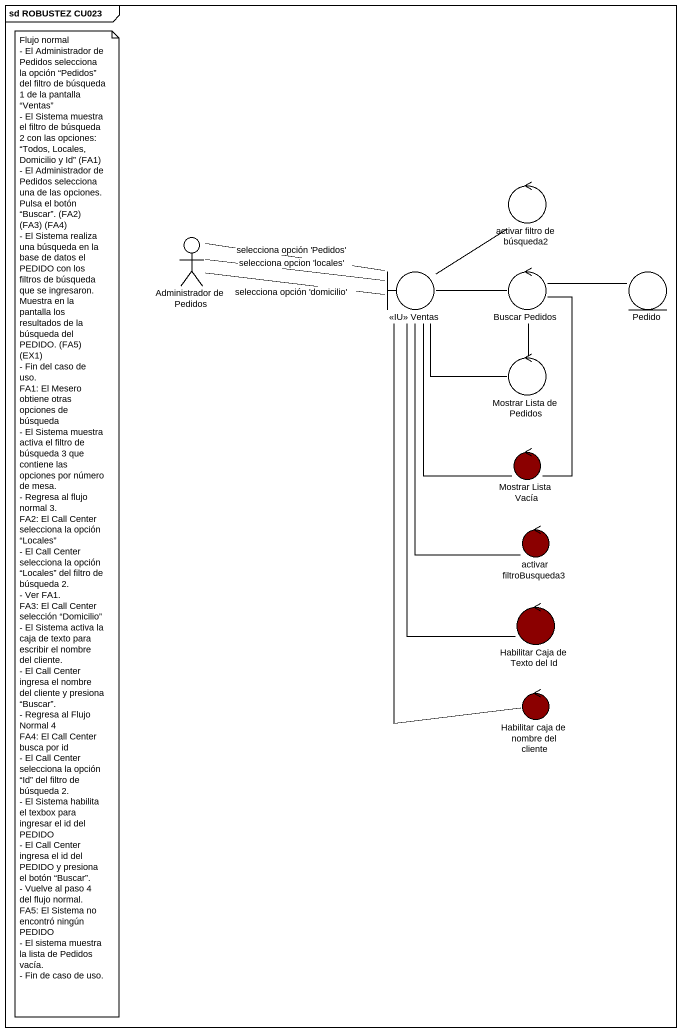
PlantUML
@startuml
mainframe sd ROBUSTEZ CU023
control "activar filtro de búsqueda2" as activar_filtro_de_búsqueda2
actor "Administrador de Pedidos" as Administrador_de_Pedidos
boundary "<<IU>> Ventas" as IU_Ventas
control "Buscar Pedidos" as Buscar_Pedidos
entity Pedido
control "Mostrar Lista de Pedidos" as Mostrar_Lista_de_Pedidos
control "Mostrar Lista Vacía" as Mostrar_Lista_Vacía #8B0000
control "activar filtroBusqueda3" as activar_filtroBusqueda3 #8B0000
control "Habilitar Caja de Texto del Id" as Habilitar_Caja_de_Texto_del #8B0000
control "Habilitar caja de nombre del cliente" as Habilitar_caja_de_nombre #8B0000
Administrador_de_Pedidos -right- IU_Ventas : selecciona opción 'Pedidos'
Administrador_de_Pedidos -right- IU_Ventas : selecciona opcion 'locales'
Administrador_de_Pedidos -right- IU_Ventas : selecciona opción 'domicilio'
IU_Ventas -up- activar_filtro_de_búsqueda2
IU_Ventas -right- Buscar_Pedidos
IU_Ventas -- activar_filtroBusqueda3
IU_Ventas -- Habilitar_Caja_de_Texto_del
IU_Ventas -- Habilitar_caja_de_nombre
Buscar_Pedidos -right- Pedido
Buscar_Pedidos -- Mostrar_Lista_de_Pedidos
Buscar_Pedidos -- Mostrar_Lista_Vacía
Mostrar_Lista_de_Pedidos -up- IU_Ventas
Mostrar_Lista_Vacía -up- IU_Ventas
note as N1
  Flujo normal
  - El Administrador de Pedidos selecciona la opción “Pedidos” del filtro de búsqueda 1 de la pantalla “Ventas”
  - El Sistema muestra el filtro de búsqueda 2 con las opciones: “Todos, Locales, Domicilio y Id” (FA1)
  - El Administrador de Pedidos selecciona una de las opciones. Pulsa el botón “Buscar”. (FA2) (FA3) (FA4)
  - El Sistema realiza una búsqueda en la base de datos el PEDIDO con los filtros de búsqueda que se ingresaron. Muestra en la pantalla los resultados de la búsqueda del PEDIDO. (FA5) (EX1)
  - Fin del caso de uso.
  FA1: El Mesero obtiene otras opciones de búsqueda
  - El Sistema muestra activa el filtro de búsqueda 3 que contiene las opciones por número de mesa.
  - Regresa al flujo normal 3.
  FA2: El Call Center selecciona la opción “Locales”
  - El Call Center selecciona la opción “Locales” del filtro de búsqueda 2.
  - Ver FA1.
  FA3: El Call Center selección “Domicilio”
  - El Sistema activa la caja de texto para escribir el nombre del cliente.
  - El Call Center ingresa el nombre del cliente y presiona “Buscar”.
  - Regresa al Flujo Normal 4
  FA4: El Call Center busca por id
  - El Call Center selecciona la opción “Id” del filtro de búsqueda 2.
  - El Sistema habilita el texbox para ingresar el id del PEDIDO
  - El Call Center ingresa el id del PEDIDO y presiona el botón “Buscar”.
  - Vuelve al paso 4 del flujo normal.
  FA5: El Sistema no encontró ningún PEDIDO
  - El sistema muestra la lista de Pedidos vacía.
  - Fin de caso de uso.
end note
@enduml
